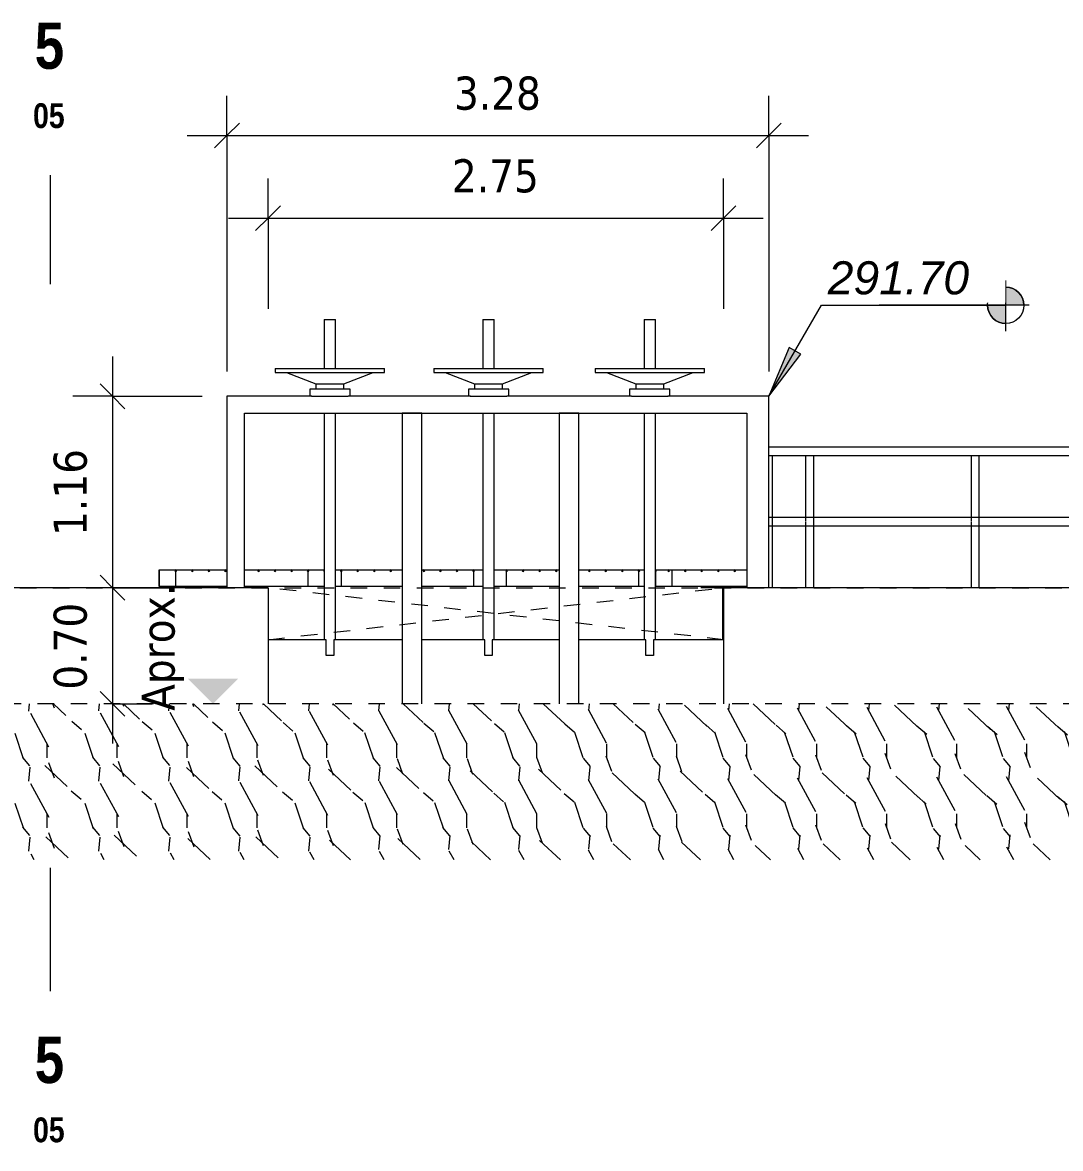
# Model space of a CAD drawing. Header units: metres. Extents: x 118 to 503, y -395 to 55.
# Drawn here: x 468.06 to 474.33, y 1.33 to 8.14 of the extents above; entities that cross this region are included whole.
import ezdxf

# ---------------------------------------------------------------- set-up
doc = ezdxf.new("R2010")
doc.units = ezdxf.units.M
for name, pattern in [('Basculante', [0.00396875, 0.00238125, -0.0015875]), ('Centre', [0.03175, 0.00635, -0.004749999999999999, 0.0159, -0.004749999999999999]), ('Demolished', [0.0048000000000000004, 0.0032, -0.0016])]:
    doc.linetypes.add(name, pattern=pattern)
for name, color, linetype, lineweight in [('A-ANNO-DIMS', 7, 'Continuous', 9), ('A-ANNO-DIMS-100', 7, 'Continuous', 9), ('A-DETL-GENF', 7, 'Continuous', 9), ('A-FLOR-HRAL', 7, 'Continuous', 9), ('A-FLOR-LEVL', 7, 'Continuous', 9), ('A-GENM', 7, 'Continuous', 9), ('A-WALL', 7, 'Continuous', 9), ('C-TOPO-PATT', 7, 'Continuous', 9), ('G-ANNO-DIMS', 7, 'Continuous', 9), ('G-ANNO-SYMB', 7, 'Continuous', 9)]:
    doc.layers.add(name, color=color, linetype=linetype, lineweight=lineweight)
doc.layers.add('A-DETL-DEMO', color=7, linetype='Demolished', lineweight=9, true_color=0xc0c0c0)
doc.layers.add('C-TOPO', color=7, linetype='Continuous', lineweight=9, true_color=0x7f7f7f)
doc.styles.add('Arial_I', font='ariali.ttf', dxfattribs={"height": 0.2})
doc.styles.add('Saira Condensed_B_2', font='', dxfattribs={"height": 0.1499999999999999})
doc.styles.add('Saira Condensed_B_3', font='', dxfattribs={"height": 0.2799999999999997})
doc.styles.add('Tahoma_1', font='tahoma.ttf', dxfattribs={"height": 0.2})
doc.styles.get('Saira Condensed_B_2').set_extended_font_data('Saira Condensed', bold=True)
doc.styles.get('Saira Condensed_B_3').set_extended_font_data('Saira Condensed', bold=True)
doc.dimstyles.new('R_Tahoma_2_0_2', dxfattribs={"dimscale": 0.3048, "dimtxt": 0.2088041668091092, "dimasz": 0.4921259842519685, "dimexe": 0.7874015748031494, "dimexo": 0.4921259842519684, "dimgap": 0.3280839895013123, "dimtad": 1, "dimrnd": 0.01, "dimzin": 0, "dimdsep": 46, "dimtxsty": 'Tahoma_1', "dimblk1": 'OBLIQUE', "dimblk2": 'OBLIQUE', "dimsah": 1, "dimcen": 0.09, "dimdle": 0.7874015748031494, "dimazin": 2, "dimtfac": 1, "dimtdec": 4, "dimtix": 1, "dimtmove": 0, "dimatfit": 3, "dimfxl": 1, "dimtvp": 1, "dimtolj": 1, "dimtzin": 0, "dimarcsym": 2})

# ---------------------------------------------------------------- blocks, each defined once
blk = doc.blocks.new('Railing - 2_-1813605-Sección 06')
at = {"layer": 'A-FLOR-HRAL'}
for p, q in [((398.6215049134808, 5.521343297624695), (398.6431505963948, 5.521343297624695)), ((398.6431505963948, 4.72134329762469), (398.6431505963948, 5.52134329762469))]:
    blk.add_line(p, q, dxfattribs=at)
blk = doc.blocks.new('Railing - 2_-V97-Sección 06')
at = {"layer": 'A-FLOR-HRAL'}
for p, q in [((401.8439641219154, 5.52134329762469), (401.8439641219154, 5.123428860435203)), ((401.8439685278083, 5.521343297624695), (401.8694334568046, 5.521343297624695)), ((401.8694334568046, 5.521343297624695), (401.8939641219154, 5.521343297624695)), ((401.8939641219154, 4.72134329762469), (401.8939641219154, 5.52134329762469)), ((401.8439641219154, 5.119257734814179), (401.8439641219154, 4.72134329762469))]:
    blk.add_line(p, q, dxfattribs=at)
blk = doc.blocks.new('Railing - Railing-1805450-Sección 06')
at = {"layer": 'A-FLOR-HRAL'}
for p, q in [((401.9005949385536, 5.571343297624695), (398.6213701552343, 5.571343297624695)), ((398.6213701552343, 5.521343297624695), (401.9005949385536, 5.521343297624695)), ((401.9005949385536, 5.146343297624695), (398.6213701552343, 5.146343297624695)), ((398.6213701552343, 5.096343297624695), (401.9005949385536, 5.096343297624695))]:
    blk.add_line(p, q, dxfattribs=at)
for name, p in [('Railing - 2_-1813605-Sección 06', (0, 0)), ('Railing - 2_-V97-Sección 06', (-2.999471292840135, 0)), ('Railing - 2_-V97-Sección 06', (-1.999647528560206, 0)), ('Railing - 2_-V97-Sección 06', (-0.9998237642802761, 0)), ('Railing - 2_-V97-Sección 06', (0, 0))]:
    blk.add_blockref(name, p)
blk = doc.blocks.new('Grating Peldaño - 1100 x 1000 - 2-1806718-Sección 06')
at = {"layer": 'A-GENM'}
for p, q in [((394.9362294799215, 4.829343297624693), (395.3453701552343, 4.829343297624693)), ((394.9362294799215, 4.829343297624693), (394.9362294799215, 4.729343297624694)), ((394.9362294799215, 4.829343297624693), (395.0362294799215, 4.829343297624693)), ((394.9362294799215, 4.729343297624694), (394.9362294799215, 4.829343297624693)), ((395.0362294799215, 4.729343297624694), (395.0362294799215, 4.829343297624693)), ((395.4513701552343, 4.829343297624693), (395.9339149006654, 4.829343297624693)), ((395.8362294799215, 4.829343297624693), (395.9339149006654, 4.829343297624693)), ((395.8362294799215, 4.729343297624694), (395.8362294799215, 4.829343297624693)), ((395.3453701552343, 4.729343297624694), (394.9362294799215, 4.729343297624694)), ((395.0362294799215, 4.729343297624694), (394.9362294799215, 4.729343297624694)), ((395.9339149006654, 4.729343297624694), (395.4513701552343, 4.729343297624694)), ((395.9339149006654, 4.729343297624694), (395.8362294799215, 4.729343297624694))]:
    blk.add_line(p, q, dxfattribs=at)
for centre, radius, start, end in [((395.0362294799215, 4.824343297624694), 0.004999999999938609, 0, 180), ((395.0362294799215, 4.824343297624694), 0.004999999999995453, 180, 0), ((395.1362294799215, 4.824343297624694), 0.005000000000052296, 0, 180), ((395.1362294799215, 4.824343297624694), 0.004999999999995453, 180, 0), ((395.2362294799215, 4.824343297624694), 0.005000000000052296, 0, 180), ((395.2362294799215, 4.824343297624694), 0.004999999999995453, 180, 0), ((395.3362294799215, 4.824343297624694), 0.004999999999938609, 0, 180), ((395.3362294799215, 4.824343297624694), 0.004999999999995453, 180, 0), ((395.5362294799215, 4.824343297624694), 0.005000000000052296, 0, 180), ((395.5362294799215, 4.824343297624694), 0.004999999999938609, 180, 0), ((395.6362294799216, 4.824343297624694), 0.004999999999938609, 0, 180), ((395.6362294799216, 4.824343297624694), 0.005000000000109139, 180, 0), ((395.7362294799215, 4.824343297624694), 0.004999999999995453, 0, 180), ((395.7362294799215, 4.824343297624694), 0.004999999999995453, 180, 0), ((395.8362294799215, 4.824343297624694), 0.005000000000052296, 0, 180), ((395.8362294799215, 4.824343297624694), 0.004999999999938609, 180, 0), ((395.9362294799216, 4.824343297624694), 0.005000000000056378, 119.9999999996967, 180), ((395.9362294799216, 4.824343297624694), 0.005000000000109139, 180, 240.0000000005631)]:
    blk.add_arc(centre, radius, start, end, dxfattribs=at)
blk = doc.blocks.new('Grating Peldaño - 1100 x 1000 - 2-1806972-Sección 06')
at = {"layer": 'A-GENM'}
for p, q in [((396.0019149006651, 4.829343297624694), (396.4056580979155, 4.829343297624694)), ((396.0019149006651, 4.829343297624694), (396.0362294799214, 4.829343297624694)), ((396.0362294799214, 4.829343297624694), (396.0362294799214, 4.729343297624694)), ((396.5244580979156, 4.829343297624694), (396.8929149006653, 4.829343297624694)), ((396.8362294799214, 4.829343297624694), (396.8929149006653, 4.829343297624694)), ((396.8362294799214, 4.829343297624694), (396.8362294799214, 4.729343297624694)), ((396.4056580979155, 4.729343297624694), (396.0019149006651, 4.729343297624694)), ((396.0362294799214, 4.729343297624694), (396.0019149006651, 4.729343297624694)), ((396.8929149006653, 4.729343297624694), (396.5244580979156, 4.729343297624694)), ((396.8929149006653, 4.729343297624694), (396.8362294799214, 4.729343297624694))]:
    blk.add_line(p, q, dxfattribs=at)
for centre, radius, start, end in [((395.9362294799214, 4.824343297624694), 0.005000000000035571, 120.0000000003663, 180), ((395.9362294799214, 4.824343297624694), 0.004999999999995453, 180, 239.9999999994349), ((396.0362294799214, 4.824343297624694), 0.005000000000052296, 0, 180), ((396.0362294799214, 4.824343297624694), 0.004999999999995453, 180, 0), ((396.1362294799214, 4.824343297624694), 0.005000000000052296, 0, 180), ((396.1362294799214, 4.824343297624694), 0.004999999999995453, 180, 0), ((396.2362294799214, 4.824343297624694), 0.004999999999995453, 0, 180), ((396.2362294799214, 4.824343297624694), 0.004999999999995453, 180, 0), ((396.3362294799214, 4.824343297624694), 0.005000000000052296, 0, 180), ((396.3362294799214, 4.824343297624694), 0.004999999999995453, 180, 0), ((396.5362294799214, 4.824343297624694), 0.004999999999995453, 0, 180), ((396.5362294799214, 4.824343297624694), 0.004999999999938609, 180, 0), ((396.6362294799214, 4.824343297624694), 0.004999999999995453, 0, 180), ((396.6362294799214, 4.824343297624694), 0.004999999999995453, 180, 0), ((396.7362294799213, 4.824343297624694), 0.005000000000052296, 0, 180), ((396.7362294799213, 4.824343297624694), 0.004999999999938609, 180, 0), ((396.8362294799214, 4.824343297624694), 0.004999999999938609, 0, 180), ((396.8362294799214, 4.824343297624694), 0.005000000000052296, 180, 0)]:
    blk.add_arc(centre, radius, start, end, dxfattribs=at)
blk = doc.blocks.new('Grating Peldaño - 1100 x 1000 - 2-V98-Sección 06')
at = {"layer": 'A-GENM'}
for p, q in [((396.960914900665, 4.829343297624694), (397.3544580979159, 4.829343297624694)), ((396.960914900665, 4.829343297624694), (397.0362294799214, 4.829343297624694)), ((397.0362294799214, 4.729343297624694), (397.0362294799214, 4.829343297624694)), ((397.4732580979157, 4.829343297624694), (397.8679149006653, 4.829343297624694)), ((397.8362294799213, 4.829343297624694), (397.8679149006653, 4.829343297624694)), ((397.8362294799213, 4.729343297624694), (397.8362294799213, 4.829343297624694)), ((397.9362294799213, 4.729343297624694), (397.9362294799213, 4.829343297624694)), ((397.9362294799213, 4.729343297624694), (397.9362294799213, 4.829343297624694)), ((397.3544580979159, 4.729343297624694), (396.960914900665, 4.729343297624694)), ((397.0362294799214, 4.729343297624694), (396.960914900665, 4.729343297624694)), ((397.8679149006653, 4.729343297624694), (397.4732580979157, 4.729343297624694)), ((397.8679149006653, 4.729343297624694), (397.8362294799213, 4.729343297624694))]:
    blk.add_line(p, q, dxfattribs=at)
for centre, radius, start, end in [((397.0362294799214, 4.824343297624694), 0.004999999999995453, 0, 180), ((397.0362294799214, 4.824343297624694), 0.004999999999938609, 180, 0), ((397.1362294799213, 4.824343297624694), 0.005000000000052296, 0, 180), ((397.1362294799213, 4.824343297624694), 0.004999999999938609, 180, 0), ((397.2362294799214, 4.824343297624694), 0.004999999999995453, 0, 180), ((397.2362294799214, 4.824343297624694), 0.005000000000052296, 180, 0), ((397.3362294799214, 4.824343297624694), 0.004999999999995453, 0, 180), ((397.3362294799214, 4.824343297624694), 0.004999999999938609, 180, 0), ((397.5362294799214, 4.824343297624694), 0.004999999999995453, 0, 180), ((397.5362294799214, 4.824343297624694), 0.004999999999995453, 180, 0), ((397.6362294799214, 4.824343297624694), 0.004999999999995453, 0, 180), ((397.6362294799214, 4.824343297624694), 0.004999999999995453, 180, 0), ((397.7362294799213, 4.824343297624694), 0.004999999999995453, 0, 180), ((397.7362294799213, 4.824343297624694), 0.004999999999938609, 180, 0), ((397.8362294799213, 4.824343297624694), 0.004999999999995453, 0, 180), ((397.8362294799213, 4.824343297624694), 0.004999999999938609, 180, 0), ((397.9362294799213, 4.824343297624694), 0.005000000000052296, 0, 90), ((397.9362294799213, 4.824343297624694), 0.005000000000052296, 269.9999999999996, 0)]:
    blk.add_arc(centre, radius, start, end, dxfattribs=at)
blk = doc.blocks.new('Grating Peldaño - 1100 x 680 - 3-1807371-Sección 06')
at = {"layer": 'A-GENM'}
for p, q in [((397.9362294799213, 4.829343297624694), (398.4892580979156, 4.829343297624694)), ((397.9362294799213, 4.829343297624694), (397.9362294799213, 4.729343297624694)), ((397.9362294799213, 4.829343297624694), (398.0362294799214, 4.829343297624694)), ((397.9362294799213, 4.829343297624694), (397.9362294799213, 4.729343297624694)), ((398.0362294799214, 4.829343297624694), (398.0362294799214, 4.729343297624694)), ((398.4892580979156, 4.729343297624694), (397.9362294799213, 4.729343297624694)), ((398.0362294799214, 4.729343297624694), (397.9362294799213, 4.729343297624694))]:
    blk.add_line(p, q, dxfattribs=at)
for centre, radius, start, end in [((398.0162294799213, 4.824343297624694), 0.005000000000052296, 0, 180), ((398.0162294799213, 4.824343297624694), 0.004999999999938609, 180, 0), ((398.1162294799214, 4.824343297624694), 0.004999999999938609, 0, 180), ((398.1162294799214, 4.824343297624694), 0.005000000000052296, 180, 0), ((398.2162294799214, 4.824343297624694), 0.004999999999995453, 0, 180), ((398.2162294799214, 4.824343297624694), 0.004999999999995453, 180, 0), ((398.3162294799213, 4.824343297624694), 0.005000000000052296, 0, 180), ((398.3162294799213, 4.824343297624694), 0.004999999999938609, 180, 0), ((398.4162294799214, 4.824343297624694), 0.004999999999995453, 0, 180), ((398.4162294799214, 4.824343297624694), 0.005000000000052296, 180, 0)]:
    blk.add_arc(centre, radius, start, end, dxfattribs=at)
blk = doc.blocks.new('M_Compuerta - M_Compuerta-1810870-Sección 06')
at = {"layer": 'A-GENM'}
for p, q in [((395.9339149006654, 6.344517116984671), (395.9339149006654, 6.048280126145275)), ((395.9339149006654, 6.34451711698467), (396.0019149006651, 6.34451711698467)), ((396.0019149006652, 6.048280126145275), (396.0019149006652, 6.344517116984671)), ((396.8929149006653, 6.344517116984663), (396.8929149006653, 6.04828012614527)), ((396.8929149006653, 6.344517116984666), (396.9609149006652, 6.344517116984666)), ((396.9609149006652, 6.04828012614527), (396.9609149006652, 6.344517116984663)), ((397.8679149006653, 6.34451711698466), (397.8679149006653, 6.048280126145268)), ((397.8679149006653, 6.344517116984663), (397.935914900665, 6.344517116984663)), ((397.9359149006652, 6.048280126145268), (397.9359149006652, 6.34451711698466)), ((395.6375346196309, 6.048280126145275), (395.6375346196309, 6.022177371762867)), ((395.6375346196308, 6.048280126145276), (396.2982951816997, 6.048280126145276)), ((395.6375346196308, 6.022177371762866), (396.2982951816997, 6.022177371762866)), ((395.7055346196308, 6.022177371762869), (395.8829149006654, 5.954087461349264)), ((396.0529149006652, 5.954087461349264), (396.2302951816998, 6.022177371762869)), ((396.2982951816997, 6.022177371762867), (396.2982951816997, 6.048280126145275)), ((396.5965346196309, 6.04828012614527), (396.5965346196309, 6.022177371762861)), ((396.5965346196309, 6.048280126145272), (397.2572951816997, 6.048280126145272)), ((396.5965346196309, 6.022177371762862), (397.2572951816997, 6.022177371762862)), ((396.6645346196308, 6.022177371762865), (396.8419149006653, 5.95408746134926)), ((397.0119149006651, 5.95408746134926), (397.1892951816997, 6.022177371762865)), ((397.2572951816996, 6.022177371762861), (397.2572951816996, 6.04828012614527)), ((397.5715346196308, 6.048280126145268), (397.5715346196308, 6.022177371762859)), ((397.5715346196307, 6.048280126145269), (398.2322951816996, 6.048280126145269)), ((397.5715346196307, 6.02217737176286), (398.2322951816996, 6.02217737176286)), ((397.6395346196309, 6.022177371762861), (397.8169149006653, 5.954087461349255)), ((397.9869149006652, 5.954087461349255), (398.1642951816997, 6.022177371762861)), ((398.2322951816996, 6.022177371762859), (398.2322951816996, 6.048280126145268)), ((395.8829149006654, 5.954087461349264), (395.8829149006654, 5.922087461349273)), ((395.8829149006654, 5.954087461349265), (396.0529149006651, 5.954087461349265)), ((396.0529149006653, 5.922087461349273), (396.0529149006653, 5.954087461349264)), ((396.8419149006653, 5.95408746134926), (396.8419149006653, 5.922087461349267)), ((396.8419149006652, 5.954087461349261), (397.0119149006651, 5.954087461349261)), ((397.0119149006651, 5.922087461349267), (397.0119149006651, 5.95408746134926)), ((397.8169149006653, 5.954087461349255), (397.8169149006653, 5.922087461349265)), ((397.8169149006654, 5.954087461349259), (397.9869149006652, 5.954087461349259)), ((397.9869149006652, 5.922087461349265), (397.9869149006652, 5.954087461349255)), ((395.8581531313508, 5.879087461349261), (395.3453701552343, 5.879087461349264)), ((395.3453701552343, 5.879087461349264), (395.3453701552343, 4.721343297624693)), ((395.8459149006653, 5.922087461349273), (395.8459149006653, 5.879087461349264)), ((396.0899149006653, 5.922087461349272), (395.8459149006652, 5.922087461349272)), ((395.856908336722, 5.879087461349261), (396.0789214646086, 5.879087461349261)), ((396.8171531313508, 5.879087461349259), (396.0776766699797, 5.879087461349261)), ((396.0899149006653, 5.879087461349264), (396.0899149006653, 5.922087461349273)), ((396.8049149006652, 5.922087461349267), (396.8049149006652, 5.879087461349257)), ((397.0489149006652, 5.922087461349268), (396.8049149006652, 5.922087461349268)), ((396.8159083367219, 5.879087461349259), (397.0379214646086, 5.879087461349259)), ((397.7921531313507, 5.879087461349255), (397.0366766699797, 5.879087461349258)), ((397.0489149006652, 5.879087461349257), (397.0489149006652, 5.922087461349267)), ((397.7799149006653, 5.922087461349265), (397.7799149006653, 5.879087461349255)), ((398.0239149006653, 5.922087461349266), (397.7799149006651, 5.922087461349266)), ((397.7909083367219, 5.879087461349255), (398.0129214646086, 5.879087461349255)), ((398.6213701552343, 5.879087461349252), (398.0116766699796, 5.879087461349255)), ((398.0239149006652, 5.879087461349255), (398.0239149006652, 5.922087461349265)), ((398.6213701552343, 4.721343297624693), (398.6213701552343, 5.879087461349252)), ((395.4513701552342, 4.721343297624693), (395.4513701552342, 5.777281264011338)), ((395.4513701552342, 5.777281264011338), (398.4892580979156, 5.777281264011338)), ((395.9339149006654, 5.777281264011341), (395.9339149006654, 4.406885439664128)), ((396.0019149006652, 4.406885439664128), (396.0019149006652, 5.777281264011341)), ((396.5244580979156, 5.777281264011338), (396.4056580979156, 5.777281264011338)), ((396.4056580979156, 5.777281264011338), (396.4056580979156, 4.018753225343194)), ((396.5244580979156, 4.018753225343194), (396.5244580979156, 5.777281264011338)), ((396.8929149006653, 5.777281264011338), (396.8929149006653, 4.406885439664122)), ((396.9609149006652, 4.406885439664122), (396.9609149006652, 5.777281264011338)), ((397.4732580979158, 5.777281264011336), (397.3544580979159, 5.777281264011336)), ((397.3544580979159, 5.777281264011336), (397.3544580979159, 4.018753225343195)), ((397.4732580979158, 4.018753225343196), (397.4732580979158, 5.777281264011336)), ((397.8679149006653, 5.777281264011338), (397.8679149006653, 4.406885439664119)), ((397.9359149006652, 4.406885439664119), (397.9359149006652, 5.777281264011338)), ((398.4892580979156, 5.777281264011338), (398.4892580979156, 4.721343297624694)), ((395.9448714634219, 4.406885439664127), (395.5938684620077, 4.406885439664129)), ((395.9448714634219, 4.311517116984661), (395.9448714634219, 4.406885439664127)), ((396.4056580979156, 4.406885439664126), (395.9909583379088, 4.406885439664127)), ((395.9909583379088, 4.406885439664127), (395.9909583379088, 4.311517116984661)), ((396.9038714634219, 4.406885439664125), (396.5244580979156, 4.406885439664125)), ((396.9038714634219, 4.311517116984658), (396.9038714634219, 4.406885439664124)), ((397.3544580979159, 4.406885439664123), (396.9499583379087, 4.406885439664124)), ((396.9499583379087, 4.406885439664124), (396.9499583379087, 4.311517116984658)), ((397.8788714634218, 4.406885439664121), (397.4732580979159, 4.406885439664122)), ((397.8788714634218, 4.311517116984655), (397.8788714634218, 4.40688543966412)), ((398.3480452950746, 4.406885439664119), (397.9249583379087, 4.40688543966412)), ((397.9249583379087, 4.40688543966412), (397.9249583379087, 4.311517116984655)), ((395.9909583379088, 4.311517116984662), (395.9448714634218, 4.311517116984662)), ((396.9499583379088, 4.31151711698466), (396.9038714634219, 4.31151711698466)), ((397.9249583379087, 4.311517116984656), (397.8788714634218, 4.311517116984656))]:
    blk.add_line(p, q, dxfattribs=at)
blk = doc.blocks.new('DIMBLOCK45-Sección 06')
at = {"layer": 'A-ANNO-DIMS-100'}
for p, q in [((469.5415249904927, 6.956611349652788), (469.5415249904927, 7.196611349652787)), ((472.2957018235597, 6.956611349652788), (472.2957018235597, 7.196611349652787)), ((469.3015249904928, 6.956611349652788), (472.5357018235596, 6.956611349652788)), ((469.5415249904927, 6.956611349652788), (469.5415249904927, 6.407494713712176)), ((472.2957018235597, 6.956611349652788), (472.2957018235597, 6.407494713712176))]:
    blk.add_line(p, q, dxfattribs=at)
at = {"layer": 'A-ANNO-DIMS-100', "lineweight": 18}
for p, q in [((469.5415249904927, 6.956611349652788), (469.6165249904928, 7.031611349652788)), ((472.2957018235597, 6.956611349652788), (472.3707018235597, 7.031611349652788)), ((469.5415249904927, 6.956611349652788), (469.4665249904928, 6.881611349652788)), ((472.2957018235597, 6.956611349652788), (472.2207018235596, 6.881611349652788))]:
    blk.add_line(p, q, dxfattribs=at)
at = {"layer": 'A-ANNO-DIMS-100', "color": 0, "insert": (470.6534652586972, 7.312955331172706), "char_height": 0.2, "width": 0.6363555559896661, "attachment_point": 1, "line_spacing_factor": 0.9943055562338531, "style": 'Tahoma_1'}
blk.add_mtext('2.75', dxfattribs=at)
blk = doc.blocks.new('_Oblique')
at = {"color": 0, "linetype": 'ByBlock', "lineweight": -2}
blk.add_line((-0.5, -0.5), (0.5, 0.5), dxfattribs=at)
blk = doc.blocks.new('DIMBLOCK46-Sección 06')
at = {"layer": 'A-ANNO-DIMS-100'}
for p, q in [((468.601467943972, 6.119087461349264), (468.601467943972, 4.481343297624695)), ((468.601467943972, 5.879087461349265), (468.3614679439721, 5.879087461349265)), ((468.601467943972, 5.879087461349265), (469.1430266837194, 5.879087461349265)), ((468.601467943972, 4.721343297624696), (468.55753396115, 4.721343297624696)), ((468.601467943972, 4.721343297624696), (468.841467943972, 4.721343297624696))]:
    blk.add_line(p, q, dxfattribs=at)
at = {"layer": 'A-ANNO-DIMS-100', "lineweight": 18}
for p, q in [((468.601467943972, 5.879087461349265), (468.526467943972, 5.954087461349265)), ((468.601467943972, 5.879087461349265), (468.6764679439721, 5.804087461349265)), ((468.601467943972, 4.721343297624696), (468.526467943972, 4.796343297624696)), ((468.601467943972, 4.721343297624696), (468.6764679439721, 4.646343297624695))]:
    blk.add_line(p, q, dxfattribs=at)
at = {"layer": 'A-ANNO-DIMS-100', "color": 0, "insert": (468.245123962452, 5.035067231157954), "char_height": 0.2, "width": 0.6363555559896661, "attachment_point": 1, "rotation": 90, "line_spacing_factor": 0.9943055562338531, "style": 'Tahoma_1'}
blk.add_mtext('1.16', dxfattribs=at)
blk = doc.blocks.new('DIMBLOCK47-Sección 06')
at = {"layer": 'A-ANNO-DIMS-100'}
for p, q in [((469.2930266837194, 7.456611349652794), (469.2930266837194, 7.696611349652794)), ((472.5690266837193, 7.456611349652794), (472.5690266837193, 7.696611349652794)), ((469.0530266837194, 7.456611349652794), (472.8090266837195, 7.456611349652794)), ((469.2930266837194, 7.456611349652794), (469.2930266837194, 6.029087461349264)), ((472.5690266837193, 7.456611349652794), (472.5690266837193, 6.029087461349254))]:
    blk.add_line(p, q, dxfattribs=at)
at = {"layer": 'A-ANNO-DIMS-100', "lineweight": 18}
for p, q in [((469.2930266837194, 7.456611349652794), (469.3680266837194, 7.531611349652795)), ((472.5690266837194, 7.456611349652794), (472.6440266837194, 7.531611349652795)), ((469.2930266837194, 7.456611349652794), (469.2180266837194, 7.381611349652794)), ((472.5690266837194, 7.456611349652794), (472.4940266837194, 7.381611349652794))]:
    blk.add_line(p, q, dxfattribs=at)
at = {"layer": 'A-ANNO-DIMS-100', "color": 0, "insert": (470.6658785353903, 7.812955331172712), "char_height": 0.2, "width": 0.6363555559896661, "attachment_point": 1, "line_spacing_factor": 0.9943055562338531, "style": 'Tahoma_1'}
blk.add_mtext('3.28', dxfattribs=at)
blk = doc.blocks.new('DIMBLOCK48-Sección 06')
at = {"layer": 'A-ANNO-DIMS-100'}
for p, q in [((468.601467943972, 4.961343297624696), (468.601467943972, 3.778753225343197)), ((468.601467943972, 4.721343297624696), (468.55753396115, 4.721343297624696)), ((468.601467943972, 4.721343297624696), (468.841467943972, 4.721343297624696)), ((468.601467943972, 4.018753225343196), (468.55753396115, 4.018753225343196)), ((468.601467943972, 4.018753225343196), (468.841467943972, 4.018753225343196))]:
    blk.add_line(p, q, dxfattribs=at)
at = {"layer": 'A-ANNO-DIMS-100', "lineweight": 18}
for p, q in [((468.601467943972, 4.721343297624696), (468.526467943972, 4.796343297624696)), ((468.601467943972, 4.721343297624696), (468.6764679439721, 4.646343297624695)), ((468.601467943972, 4.018753225343196), (468.526467943972, 4.093753225343196)), ((468.601467943972, 4.018753225343196), (468.6764679439721, 3.943753225343196))]:
    blk.add_line(p, q, dxfattribs=at)
at = {"layer": 'A-ANNO-DIMS-100', "color": 0, "char_height": 0.2, "attachment_point": 1, "line_spacing_factor": 0.9943055562338531, "style": 'Tahoma_1'}
for s, insert, width, rotation in [('Aprox.', (468.7765591478633, 3.977297566771574), 0.9426016673096929, 90.00000000000001), ('0.70', (468.2451239624521, 4.104900113154918), 0.6363555559896661, 90)]:
    blk.add_mtext(s, dxfattribs=dict(at, insert=insert, width=width, rotation=rotation))
blk = doc.blocks.new('Spot Elevations - Simbolo Cota Elevación-1114047-Sección 06')
at = {"layer": 'G-ANNO-DIMS'}
h = blk.add_hatch(color=256, dxfattribs=at)
edge = h.paths.add_edge_path()
edge.add_line((400.0546820526296, 6.429907340144751), (400.1646820526296, 6.429907340144751))
edge.add_arc((400.0546820526296, 6.429907340144751), 0.1100000000000136, 0, 90)
edge.add_line((400.0546820526296, 6.539907340144751), (400.0546820526296, 6.429907340144751))
h = blk.add_hatch(color=256, dxfattribs=at)
edge = h.paths.add_edge_path()
edge.add_line((400.0546820526296, 6.429907340144751), (399.9446820526297, 6.429907340144751))
edge.add_arc((400.0546820526296, 6.429907340144751), 0.1099999999999568, 180, 269.9999999999996)
edge.add_line((400.0546820526296, 6.319907340144751), (400.0546820526296, 6.429907340144751))
for p, q in [((400.0546820526296, 6.273436574745286), (400.0546820526296, 6.579837910202923)), ((400.1969545760372, 6.429907340144751), (399.2890915591888, 6.429907340144751))]:
    blk.add_line(p, q, dxfattribs=at)
blk.add_circle((400.0546820526296, 6.429907340144751), 0.1099999999999568, dxfattribs=at)
for radius, start, end in [(0.1100000000000136, 0, 90), (0.1099999999999568, 180, 269.9999999999996)]:
    blk.add_arc((400.0546820526296, 6.429907340144751), radius, start, end, dxfattribs=at)

msp = doc.modelspace()

# ---------------------------------------------------------------- hatches: boundary and pattern name
at = {"layer": 'A-DETL-GENF'}
msp.add_hatch(color=256, dxfattribs=at).paths.add_polyline_path([(469.2092384822332, 4.018753582922553), (469.3608541969349, 4.17036929762425), (469.0576227675315, 4.170369297624241), (469.1172931230093, 4.110698942146431)])
at = {"layer": 'C-TOPO-PATT', "true_color": 0xc0c0c0}
h = msp.add_hatch(dxfattribs=at)
h.set_pattern_fill('FP_912', color=9, style=0, pattern_type=2)
h.set_pattern_definition([(108.435, (470.175656528485, 4.959), (-0.4231672655939667, 0.8463231544922574), [0.16058, -1.178]), (139.399, (470.124656528485, 5.111000000000001), (-2.539225276489497, 2.116002553220775), [0.07802999999999997, -3.822999999999999]), (136.848, (470.488656528485, 5.162000000000001), (-6.347805067664466, 5.92454487087686), [0.1856099999999999, -9.094999999999997]), (109.983, (470.352656528485, 5.289), (-1.269368412067386, 3.385001574142252), [0.09906, -4.853999999999999]), (90, (470.318656528485, 4.959), (-0.42316, 0.42316), [0.08463, -0.33853]), (118.443, (470.318656528485, 5.044), (2.9621949396614, -5.501194905604089), [0.231, -11.319]), (84.28900000000002, (470.208656528485, 5.247000000000001), (-0.4232263139361359, -3.80878940600449), [0.08506, -4.168]), (129.806, (470.217656528485, 5.331), (1.69265314825589, -2.115783966311169), [0.0661, -3.239])])
h.paths.add_polyline_path([(467.7004921121158, 3.075077351326685), (475.8482514670387, 3.075077351326683), (475.8482514670387, 4.018753225343194), (467.7004921121158, 4.018753225343196)])
at = {"layer": 'G-ANNO-DIMS'}
msp.add_hatch(color=256, dxfattribs=at).paths.add_polyline_path([(472.5690266837193, 5.879087461349254), (472.7639762580634, 6.13315069305881), (472.6915771093754, 6.17495036104281)])

# ---------------------------------------------------------------- linework, layer by layer
at = {"layer": 'A-DETL-DEMO'}
for p, q in [((469.5415249904927, 4.40688543966413), (472.2957018235597, 4.721343297624697)), ((472.2957018235597, 4.406885439664121), (469.5415249904927, 4.721343297624697))]:
    msp.add_line(p, q, dxfattribs=at)
at = {"layer": 'A-FLOR-LEVL', "color": 253, "linetype": 'Centre', "true_color": 0xaaaaaa}
msp.add_line((462.2410671608925, 4.721343297624696), (478.4069154705484, 4.721343297624697), dxfattribs=at)
at = {"layer": 'A-WALL'}
for p, q in [((469.5415249904927, 4.721343297624697), (467.7254921121157, 4.721343297624696)), ((469.5415249904927, 4.721343297624697), (469.5415249904927, 4.018753225343198)), ((475.8482514670387, 4.721343297624697), (472.1591725785432, 4.721343297624697)), ((472.2919471444459, 4.406885439664123), (472.2919471444459, 4.721343297624697)), ((472.2957018235596, 4.721343297624697), (472.2957018235596, 4.018753225343198))]:
    msp.add_line(p, q, dxfattribs=at)
at = {"layer": 'C-TOPO', "color": 7, "linetype": 'Basculante'}
msp.add_line((475.8482514670386, 4.018753225343197), (467.7004921121157, 4.018753225343196), dxfattribs=at)
at = {"layer": 'G-ANNO-DIMS'}
for p, q in [((472.5690266837193, 5.879087461349254), (472.8870426890169, 6.429907340144759)), ((472.8870426890169, 6.429907340144759), (474.002338581115, 6.429907340144759)), ((472.6915771093754, 6.17495036104281), (472.5690266837193, 5.879087461349254)), ((472.5690266837193, 5.879087461349254), (472.7639762580634, 6.13315069305881)), ((472.7639762580634, 6.13315069305881), (472.6915771093754, 6.17495036104281))]:
    msp.add_line(p, q, dxfattribs=at)
at = {"layer": 'G-ANNO-SYMB', "lineweight": 18}
for p, q in [((468.224370481511, 7.216595622858995), (468.224370481511, 6.556785012511727)), ((468.224370481511, 3.028037420156576), (468.224370481511, 2.282060935696248))]:
    msp.add_line(p, q, dxfattribs=at)

# ---------------------------------------------------------------- block references
at = {"layer": 'A-FLOR-HRAL'}
msp.add_blockref('Railing - Railing-1805450-Sección 06', (73.94765652848504, 0), dxfattribs=at)
at = {"layer": 'A-GENM'}
for name in ['M_Compuerta - M_Compuerta-1810870-Sección 06', 'Grating Peldaño - 1100 x 1000 - 2-1806718-Sección 06', 'Grating Peldaño - 1100 x 1000 - 2-1806972-Sección 06', 'Grating Peldaño - 1100 x 1000 - 2-V98-Sección 06', 'Grating Peldaño - 1100 x 680 - 3-1807371-Sección 06']:
    msp.add_blockref(name, (73.94765652848504, 0), dxfattribs=at)
at = {"layer": 'G-ANNO-DIMS'}
msp.add_blockref('Spot Elevations - Simbolo Cota Elevación-1114047-Sección 06', (73.94765652848504, 0), dxfattribs=at)

# ---------------------------------------------------------------- texts
at = {"layer": 'G-ANNO-SYMB', "char_height": 0.2799999999999997, "width": 0.2244724999999998, "attachment_point": 1, "style": 'Saira Condensed_B_3'}
for insert in [(468.13057075595, 8.140039874144264), (468.13057075595, 2.005505186981515)]:
    msp.add_mtext('\\fSaira Condensed|b1|i0|c0|p2|;5', dxfattribs=dict(at, insert=insert))
at = {"layer": 'G-ANNO-SYMB', "color": 8, "true_color": 0x808080, "char_height": 0.1499999999999999, "width": 0.2485231249999998, "attachment_point": 1, "style": 'Saira Condensed_B_2', "bg_fill": 3, "box_fill_scale": 1.25, "bg_fill_color": 256, "bg_fill_true_color": 13158600, "bg_fill_transparency": 0}
for insert in [(468.1205707559499, 7.651684633706038), (468.1205707559499, 1.517149946543286)]:
    msp.add_mtext('05', dxfattribs=dict(at, insert=insert))

# ---------------------------------------------------------------- dimensions: what is measured, and where the dimension line sits
at = {"layer": 'A-ANNO-DIMS'}
for base, p1, p2, override, picture, middle in [((472.5690266837193, 7.456611349652794), (469.2930266837194, 5.879087461349265), (472.5690266837193, 5.879087461349254), {"dimpost": '<>', "dimfxl": 3.275999999999897}, 'DIMBLOCK47-Sección 06', (470.9310266837193, 7.661178172348573)), ((472.2957018235597, 6.956611349652788), (469.5415249904927, 6.257494713712176), (472.2957018235597, 6.257494713712176), {"dimpost": '<>', "dimfxl": 2.754176833066992}, 'DIMBLOCK45-Sección 06', (470.9186134070262, 7.160775217347813))]:
    dim = msp.add_linear_dim(base=base, p1=p1, p2=p2, dimstyle='R_Tahoma_2_0_2', override=override, dxfattribs=at)
    dim.commit()
    dim.dimension.update_dxf_attribs({"geometry": picture, "text_midpoint": middle})
dim = msp.add_linear_dim(base=(468.6014679439722, 4.721343297624697), p1=(469.2930266837193, 5.879087461349265), p2=(468.70753396115, 4.721343297624696), angle=89.99999999999991, dimstyle='R_Tahoma_2_0_2', override={"dimpost": '<>', "dimfxl": 1.297371680290526}, dxfattribs=at)
dim.commit()
dim.dimension.update_dxf_attribs({"geometry": 'DIMBLOCK46-Sección 06', "text_midpoint": (468.3975055537775, 5.300215379486849)})
dim = msp.add_linear_dim(base=(468.6014679439722, 4.018753225343198), p1=(468.70753396115, 4.721343297624696), p2=(468.70753396115, 4.018753225343196), angle=89.99999999999991, text='<>\\XAprox.', dimstyle='R_Tahoma_2_0_2', override={"dimpost": '<>', "dimfxl": 0.7025900722814997}, dxfattribs=at)
dim.commit()
dim.dimension.update_dxf_attribs({"geometry": 'DIMBLOCK48-Sección 06', "text_midpoint": (468.6014679439721, 4.370048261483815)})

# ---------------------------------------------------------------- next in the draw order: texts
at = {"layer": 'G-ANNO-DIMS', "insert": (472.9258879183756, 6.695831793680439), "char_height": 0.2, "width": 1.023481590574374, "attachment_point": 1, "line_spacing_factor": 0.9417779076525878, "style": 'Arial_I', "bg_fill": 3, "box_fill_scale": 1.25, "bg_fill_color": 256, "bg_fill_true_color": 13158600, "bg_fill_transparency": 0}
msp.add_mtext('291.70', dxfattribs=at)

doc.saveas('drawing.dxf')
